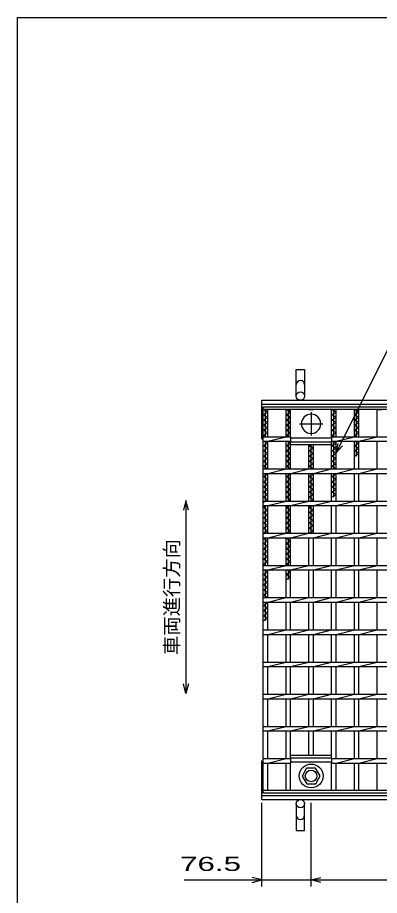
# Model space of a CAD drawing. Units: millimetres, scale not verified. Extents: x -1820 to 1731, y -1282 to 1054.
# Drawn here: x -1729 to -1168, y -310 to 1054 of the extents above; entities that cross this region are included whole.
import ezdxf
from ezdxf.enums import TextEntityAlignment as Align

# ---------------------------------------------------------------- set-up
doc = ezdxf.new("R2010")
doc.units = ezdxf.units.MM
doc.header["$LTSCALE"] = 10
doc.linetypes.add('CHAIN', pattern=[18.5, 12, -1.5, 3.5, -1.5])
for name, color, linetype, lineweight in [('0_2', 150, 'Continuous', 25), ('16', 3, 'Continuous', 25), ('19', 6, 'Continuous', 25), ('22', 4, 'Continuous', 25)]:
    doc.layers.add(name, color=color, linetype=linetype, lineweight=lineweight)
doc.styles.add('ベクトル', font='')
doc.styles.get('ベクトル').set_extended_font_data('ベクトル')

msp = doc.modelspace()

# ---------------------------------------------------------------- linework, layer by layer
at = {"layer": '0_2'}
for p, q in [((-1729, -1146.5), (-1729, 1053.5)), ((-1729, 1053.5), (1731, 1053.5))]:
    msp.add_line(p, q, dxfattribs=at)
at = {"layer": '16'}
for p, q in [((-1348, 449), (-353, 449)), ((-1348, 444.5), (-1348, 449)), ((-353, 444.5), (-1348, 444.5)), ((-1348, -146.5), (-1348, 444.5)), ((-1348, 444.5), (-1341, 444.5)), ((-1341, 440.5), (-1348, 444.5)), ((-1348, 436.5), (-1341, 440.5)), ((-1341, 432.5), (-1348, 436.5)), ((-1344.5, 402.5), (-1344.5, 444.5)), ((-1341, 402.5), (-1341, 444.5)), ((-1312.7, 402.5), (-1312.7, 444.5)), ((-1312.7, 444.5), (-1305.7, 444.5)), ((-1305.7, 440.5), (-1312.7, 444.5)), ((-1312.7, 436.5), (-1305.7, 440.5)), ((-1305.7, 432.5), (-1312.7, 436.5)), ((-1309.2, 402.5), (-1309.2, 444.5)), ((-1305.7, 402.5), (-1305.7, 444.5)), ((-1277.4, 444.5), (-1270.4, 444.5)), ((-1242.1, 402.5), (-1242.1, 444.5)), ((-1242.1, 444.5), (-1235.1, 444.5)), ((-1235.1, 440.5), (-1242.1, 444.5)), ((-1242.1, 436.5), (-1235.1, 440.5)), ((-1235.1, 432.5), (-1242.1, 436.5)), ((-1238.6, 402.5), (-1238.6, 444.5)), ((-1235.1, 402.5), (-1235.1, 444.5)), ((-1206.8, 402.5), (-1206.8, 444.5)), ((-1206.8, 444.5), (-1199.8, 444.5)), ((-1199.8, 440.5), (-1206.8, 444.5)), ((-1206.8, 436.5), (-1199.8, 440.5)), ((-1199.8, 432.5), (-1206.8, 436.5)), ((-1203.3, 402.5), (-1203.3, 444.5)), ((-1199.8, 402.5), (-1199.8, 444.5)), ((-1171.5, 402.5), (-1171.5, 444.5)), ((-1171.5, 444.5), (-1164.5, 444.5)), ((-1348, 428.5), (-1341, 432.5)), ((-1341, 424.5), (-1348, 428.5)), ((-1348, 420.5), (-1341, 424.5)), ((-1312.7, 428.5), (-1305.7, 432.5)), ((-1305.7, 424.5), (-1312.7, 428.5)), ((-1312.7, 420.5), (-1305.7, 424.5)), ((-1242.1, 428.5), (-1235.1, 432.5)), ((-1235.1, 424.5), (-1242.1, 428.5)), ((-1242.1, 420.5), (-1235.1, 424.5)), ((-1206.8, 428.5), (-1199.8, 432.5)), ((-1199.8, 424.5), (-1206.8, 428.5)), ((-1206.8, 420.5), (-1199.8, 424.5)), ((-1341, 416.5), (-1348, 420.5)), ((-1348, 412.5), (-1341, 416.5)), ((-1341, 408.5), (-1348, 412.5)), ((-1305.7, 416.5), (-1312.7, 420.5)), ((-1312.7, 412.5), (-1305.7, 416.5)), ((-1305.7, 408.5), (-1312.7, 412.5)), ((-1235.1, 416.5), (-1242.1, 420.5)), ((-1242.1, 412.5), (-1235.1, 416.5)), ((-1235.1, 408.5), (-1242.1, 412.5)), ((-1199.8, 416.5), (-1206.8, 420.5)), ((-1206.8, 412.5), (-1199.8, 416.5)), ((-1199.8, 408.5), (-1206.8, 412.5)), ((-1348, 404.5), (-1341, 408.5)), ((-1344.5, 402.5), (-1348, 404.5)), ((-1348, 402.5), (-1305.7, 402.5)), ((-1348, 395.5), (-1348, 402.5)), ((-1348, 395.5), (-1305.7, 395.5)), ((-1341, 392.5), (-1346.25, 395.5)), ((-1344.5, 352.5), (-1344.5, 395.5)), ((-1341, 395.5), (-1312.7, 402.5)), ((-1341, 352.5), (-1341, 395.5)), ((-1312.7, 404.5), (-1305.7, 408.5)), ((-1309.2, 402.5), (-1312.7, 404.5)), ((-1312.7, 352.5), (-1312.7, 395.5)), ((-1305.7, 392.5), (-1310.95, 395.5)), ((-1309.2, 352.5), (-1309.2, 395.5)), ((-1305.7, 402.5), (-1305.7, 395.5)), ((-1305.7, 400.5), (-1242.1, 400.5)), ((-1305.7, 352.5), (-1305.7, 395.5)), ((-1242.1, 404.5), (-1235.1, 408.5)), ((-1238.6, 402.5), (-1242.1, 404.5)), ((-1242.1, 402.5), (-458.5, 402.5)), ((-1242.1, 402.5), (-1242.1, 395.5)), ((-1242.1, 395.5), (-458.5, 395.5)), ((-1242.1, 352.5), (-1242.1, 395.5)), ((-1235.1, 392.5), (-1240.35, 395.5)), ((-1238.6, 352.5), (-1238.6, 395.5)), ((-1235.1, 395.5), (-1206.8, 402.5)), ((-1235.1, 352.5), (-1235.1, 395.5)), ((-1206.8, 404.5), (-1199.8, 408.5)), ((-1203.3, 402.5), (-1206.8, 404.5)), ((-1206.8, 352.5), (-1206.8, 395.5)), ((-1199.8, 392.5), (-1205.05, 395.5)), ((-1203.3, 372.5), (-1203.3, 395.5)), ((-1199.8, 395.5), (-1171.5, 402.5)), ((-1199.8, 352.5), (-1199.8, 395.5)), ((-1171.5, 352.5), (-1171.5, 395.5)), ((-1348, 388.5), (-1341, 392.5)), ((-1341, 384.5), (-1348, 388.5)), ((-1348, 380.5), (-1341, 384.5)), ((-1312.7, 388.5), (-1305.7, 392.5)), ((-1305.7, 384.5), (-1312.7, 388.5)), ((-1312.7, 380.5), (-1305.7, 384.5)), ((-1305.7, 394.5), (-1242.1, 394.5)), ((-1305.7, 390), (-1305.7, 394.5)), ((-1242.1, 390), (-1305.7, 390)), ((-1277.4, 352.5), (-1277.4, 390)), ((-1277.4, 388.5), (-1274.78, 390)), ((-1270.4, 384.5), (-1277.4, 388.5)), ((-1277.4, 380.5), (-1270.4, 384.5)), ((-1273.9, 352.5), (-1273.9, 390)), ((-1270.4, 352.5), (-1270.4, 390)), ((-1242.1, 394.5), (-1242.1, 390)), ((-1242.1, 388.5), (-1235.1, 392.5)), ((-1235.1, 384.5), (-1242.1, 388.5)), ((-1242.1, 380.5), (-1235.1, 384.5)), ((-1206.8, 388.5), (-1199.8, 392.5)), ((-1199.8, 384.5), (-1206.8, 388.5)), ((-1206.8, 380.5), (-1199.8, 384.5)), ((-1341, 376.5), (-1348, 380.5)), ((-1348, 372.5), (-1341, 376.5)), ((-1341, 368.5), (-1348, 372.5)), ((-1348, 364.5), (-1341, 368.5)), ((-1305.7, 376.5), (-1312.7, 380.5)), ((-1312.7, 372.5), (-1305.7, 376.5)), ((-1305.7, 368.5), (-1312.7, 372.5)), ((-1312.7, 364.5), (-1305.7, 368.5)), ((-1270.4, 376.5), (-1277.4, 380.5)), ((-1277.4, 372.5), (-1270.4, 376.5)), ((-1270.4, 368.5), (-1277.4, 372.5)), ((-1277.4, 364.5), (-1270.4, 368.5)), ((-1235.1, 376.5), (-1242.1, 380.5)), ((-1242.1, 372.5), (-1235.1, 376.5)), ((-1235.1, 368.5), (-1242.1, 372.5)), ((-1242.1, 364.5), (-1235.1, 368.5)), ((-1199.8, 376.5), (-1206.8, 380.5)), ((-1206.8, 372.5), (-1199.8, 376.5)), ((-1341, 360.5), (-1348, 364.5)), ((-1348, 356.5), (-1341, 360.5)), ((-1341, 352.5), (-1348, 356.5)), ((-1305.7, 360.5), (-1312.7, 364.5)), ((-1312.7, 356.5), (-1305.7, 360.5)), ((-1305.7, 352.5), (-1312.7, 356.5)), ((-1270.4, 360.5), (-1277.4, 364.5)), ((-1277.4, 356.5), (-1270.4, 360.5)), ((-1270.4, 352.5), (-1277.4, 356.5)), ((-1235.1, 360.5), (-1242.1, 364.5)), ((-1242.1, 356.5), (-1235.1, 360.5)), ((-1235.1, 352.5), (-1242.1, 356.5)), ((-1348, 352.5), (-353, 352.5)), ((-1348, 345.5), (-1348, 352.5)), ((-1348, 345.5), (-353, 345.5)), ((-1348, 340.5), (-1341, 344.5)), ((-1344.5, 302.5), (-1344.5, 345.5)), ((-1341, 344.5), (-1342.75, 345.5)), ((-1341, 345.5), (-1312.7, 352.5)), ((-1341, 302.5), (-1341, 345.5)), ((-1312.7, 302.5), (-1312.7, 345.5)), ((-1312.7, 340.5), (-1305.7, 344.5)), ((-1309.2, 302.5), (-1309.2, 345.5)), ((-1305.7, 344.5), (-1307.45, 345.5)), ((-1305.7, 345.5), (-1277.4, 352.5)), ((-1305.7, 302.5), (-1305.7, 345.5)), ((-1277.4, 302.5), (-1277.4, 345.5)), ((-1277.4, 340.5), (-1270.4, 344.5)), ((-1273.9, 302.5), (-1273.9, 345.5)), ((-1270.4, 344.5), (-1272.15, 345.5)), ((-1270.4, 345.5), (-1242.1, 352.5)), ((-1270.4, 302.5), (-1270.4, 345.5)), ((-1242.1, 302.5), (-1242.1, 345.5)), ((-1242.1, 340.5), (-1235.1, 344.5)), ((-1238.6, 308.5), (-1238.6, 345.5)), ((-1235.1, 344.5), (-1236.85, 345.5)), ((-1235.1, 345.5), (-1206.8, 352.5)), ((-1235.1, 302.5), (-1235.1, 345.5)), ((-1206.8, 302.5), (-1206.8, 345.5)), ((-1199.8, 345.5), (-1171.5, 352.5)), ((-1199.8, 302.5), (-1199.8, 345.5)), ((-1171.5, 302.5), (-1171.5, 345.5)), ((-1341, 336.5), (-1348, 340.5)), ((-1348, 332.5), (-1341, 336.5)), ((-1341, 328.5), (-1348, 332.5)), ((-1348, 324.5), (-1341, 328.5)), ((-1305.7, 336.5), (-1312.7, 340.5)), ((-1312.7, 332.5), (-1305.7, 336.5)), ((-1305.7, 328.5), (-1312.7, 332.5)), ((-1312.7, 324.5), (-1305.7, 328.5)), ((-1270.4, 336.5), (-1277.4, 340.5)), ((-1277.4, 332.5), (-1270.4, 336.5)), ((-1270.4, 328.5), (-1277.4, 332.5)), ((-1277.4, 324.5), (-1270.4, 328.5)), ((-1235.1, 336.5), (-1242.1, 340.5)), ((-1242.1, 332.5), (-1235.1, 336.5)), ((-1235.1, 328.5), (-1242.1, 332.5)), ((-1242.1, 324.5), (-1235.1, 328.5)), ((-1341, 320.5), (-1348, 324.5)), ((-1348, 316.5), (-1341, 320.5)), ((-1341, 312.5), (-1348, 316.5)), ((-1305.7, 320.5), (-1312.7, 324.5)), ((-1312.7, 316.5), (-1305.7, 320.5)), ((-1305.7, 312.5), (-1312.7, 316.5)), ((-1270.4, 320.5), (-1277.4, 324.5)), ((-1277.4, 316.5), (-1270.4, 320.5)), ((-1270.4, 312.5), (-1277.4, 316.5)), ((-1235.1, 320.5), (-1242.1, 324.5)), ((-1242.1, 316.5), (-1235.1, 320.5)), ((-1235.1, 312.5), (-1242.1, 316.5)), ((-1348, 308.5), (-1341, 312.5)), ((-1341, 304.5), (-1348, 308.5)), ((-1348, 300.5), (-1341, 304.5)), ((-1348, 302.5), (-353, 302.5)), ((-1348, 295.5), (-1348, 302.5)), ((-1341, 295.5), (-1312.7, 302.5)), ((-1312.7, 308.5), (-1305.7, 312.5)), ((-1305.7, 304.5), (-1312.7, 308.5)), ((-1309.2, 302.5), (-1305.7, 304.5)), ((-1305.7, 295.5), (-1277.4, 302.5)), ((-1277.4, 308.5), (-1270.4, 312.5)), ((-1270.4, 304.5), (-1277.4, 308.5)), ((-1273.9, 302.5), (-1270.4, 304.5)), ((-1270.4, 295.5), (-1242.1, 302.5)), ((-1242.1, 308.5), (-1235.1, 312.5)), ((-1235.1, 295.5), (-1206.8, 302.5)), ((-1199.8, 295.5), (-1171.5, 302.5)), ((-1348, 295.5), (-353, 295.5)), ((-1348, 292.5), (-1342.75, 295.5)), ((-1341, 288.5), (-1348, 292.5)), ((-1348, 284.5), (-1341, 288.5)), ((-1344.5, 252.5), (-1344.5, 295.5)), ((-1341, 252.5), (-1341, 295.5)), ((-1312.7, 252.5), (-1312.7, 295.5)), ((-1312.7, 292.5), (-1307.45, 295.5)), ((-1305.7, 288.5), (-1312.7, 292.5)), ((-1312.7, 284.5), (-1305.7, 288.5)), ((-1309.2, 252.5), (-1309.2, 295.5)), ((-1305.7, 252.5), (-1305.7, 295.5)), ((-1277.4, 252.5), (-1277.4, 295.5)), ((-1277.4, 292.5), (-1272.15, 295.5)), ((-1270.4, 288.5), (-1277.4, 292.5)), ((-1277.4, 284.5), (-1270.4, 288.5)), ((-1273.9, 252.5), (-1273.9, 295.5)), ((-1270.4, 252.5), (-1270.4, 295.5)), ((-1242.1, 252.5), (-1242.1, 295.5)), ((-1235.1, 252.5), (-1235.1, 295.5)), ((-1206.8, 252.5), (-1206.8, 295.5)), ((-1199.8, 252.5), (-1199.8, 295.5)), ((-1171.5, 252.5), (-1171.5, 295.5)), ((-1341, 280.5), (-1348, 284.5)), ((-1348, 276.5), (-1341, 280.5)), ((-1341, 272.5), (-1348, 276.5)), ((-1305.7, 280.5), (-1312.7, 284.5)), ((-1312.7, 276.5), (-1305.7, 280.5)), ((-1305.7, 272.5), (-1312.7, 276.5)), ((-1270.4, 280.5), (-1277.4, 284.5)), ((-1277.4, 276.5), (-1270.4, 280.5)), ((-1270.4, 272.5), (-1277.4, 276.5)), ((-1348, 268.5), (-1341, 272.5)), ((-1341, 264.5), (-1348, 268.5)), ((-1348, 260.5), (-1341, 264.5)), ((-1341, 256.5), (-1348, 260.5)), ((-1312.7, 268.5), (-1305.7, 272.5)), ((-1305.7, 264.5), (-1312.7, 268.5)), ((-1312.7, 260.5), (-1305.7, 264.5)), ((-1305.7, 256.5), (-1312.7, 260.5)), ((-1277.4, 268.5), (-1270.4, 272.5)), ((-1270.4, 264.5), (-1277.4, 268.5)), ((-1277.4, 260.5), (-1270.4, 264.5)), ((-1270.4, 256.5), (-1277.4, 260.5)), ((-1348, 252.5), (-1341, 256.5)), ((-1348, 252.5), (-353, 252.5)), ((-1348, 245.5), (-1348, 252.5)), ((-1348, 245.5), (-353, 245.5)), ((-1348, 244.5), (-1346.25, 245.5)), ((-1344.5, 202.5), (-1344.5, 245.5)), ((-1341, 245.5), (-1312.7, 252.5)), ((-1341, 202.5), (-1341, 245.5)), ((-1312.7, 252.5), (-1305.7, 256.5)), ((-1312.7, 202.5), (-1312.7, 245.5)), ((-1312.7, 244.5), (-1310.95, 245.5)), ((-1309.2, 202.5), (-1309.2, 245.5)), ((-1305.7, 245.5), (-1277.4, 252.5)), ((-1305.7, 202.5), (-1305.7, 245.5)), ((-1277.4, 252.5), (-1270.4, 256.5)), ((-1277.4, 202.5), (-1277.4, 245.5)), ((-1277.4, 244.5), (-1275.65, 245.5)), ((-1273.9, 244.5), (-1273.9, 245.5)), ((-1270.4, 245.5), (-1242.1, 252.5)), ((-1270.4, 202.5), (-1270.4, 245.5)), ((-1242.1, 202.5), (-1242.1, 245.5)), ((-1235.1, 245.5), (-1206.8, 252.5)), ((-1235.1, 202.5), (-1235.1, 245.5)), ((-1206.8, 202.5), (-1206.8, 245.5)), ((-1199.8, 245.5), (-1171.5, 252.5)), ((-1199.8, 202.5), (-1199.8, 245.5)), ((-1171.5, 202.5), (-1171.5, 245.5)), ((-1341, 240.5), (-1348, 244.5)), ((-1348, 236.5), (-1341, 240.5)), ((-1341, 232.5), (-1348, 236.5)), ((-1348, 228.5), (-1341, 232.5)), ((-1305.7, 240.5), (-1312.7, 244.5)), ((-1312.7, 236.5), (-1305.7, 240.5)), ((-1305.7, 232.5), (-1312.7, 236.5)), ((-1312.7, 228.5), (-1305.7, 232.5)), ((-1341, 224.5), (-1348, 228.5)), ((-1348, 220.5), (-1341, 224.5)), ((-1341, 216.5), (-1348, 220.5)), ((-1305.7, 224.5), (-1312.7, 228.5)), ((-1312.7, 220.5), (-1305.7, 224.5)), ((-1305.7, 216.5), (-1312.7, 220.5)), ((-1348, 212.5), (-1341, 216.5)), ((-1341, 208.5), (-1348, 212.5)), ((-1348, 204.5), (-1341, 208.5)), ((-1312.7, 212.5), (-1305.7, 216.5)), ((-1305.7, 208.5), (-1312.7, 212.5)), ((-1312.7, 204.5), (-1305.7, 208.5)), ((-1344.5, 202.5), (-1348, 204.5)), ((-1348, 202.5), (-353, 202.5)), ((-1348, 195.5), (-1348, 202.5)), ((-1348, 195.5), (-353, 195.5)), ((-1348, 188.5), (-1341, 192.5)), ((-1341, 192.5), (-1346.25, 195.5)), ((-1344.5, 152.5), (-1344.5, 195.5)), ((-1341, 195.5), (-1312.7, 202.5)), ((-1341, 152.5), (-1341, 195.5)), ((-1309.2, 202.5), (-1312.7, 204.5)), ((-1312.7, 152.5), (-1312.7, 195.5)), ((-1312.7, 188.5), (-1305.7, 192.5)), ((-1305.7, 192.5), (-1310.95, 195.5)), ((-1309.2, 180.5), (-1309.2, 195.5)), ((-1305.7, 195.5), (-1277.4, 202.5)), ((-1305.7, 152.5), (-1305.7, 195.5)), ((-1277.4, 152.5), (-1277.4, 195.5)), ((-1270.4, 195.5), (-1242.1, 202.5)), ((-1270.4, 152.5), (-1270.4, 195.5)), ((-1242.1, 152.5), (-1242.1, 195.5)), ((-1235.1, 195.5), (-1206.8, 202.5)), ((-1235.1, 152.5), (-1235.1, 195.5)), ((-1206.8, 152.5), (-1206.8, 195.5)), ((-1199.8, 195.5), (-1171.5, 202.5)), ((-1199.8, 152.5), (-1199.8, 195.5)), ((-1171.5, 152.5), (-1171.5, 195.5)), ((-1341, 184.5), (-1348, 188.5)), ((-1348, 180.5), (-1341, 184.5)), ((-1341, 176.5), (-1348, 180.5)), ((-1305.7, 184.5), (-1312.7, 188.5)), ((-1312.7, 180.5), (-1305.7, 184.5)), ((-1348, 172.5), (-1341, 176.5)), ((-1341, 168.5), (-1348, 172.5)), ((-1348, 164.5), (-1341, 168.5)), ((-1341, 160.5), (-1348, 164.5)), ((-1348, 156.5), (-1341, 160.5)), ((-1341, 152.5), (-1348, 156.5)), ((-1348, 152.5), (-353, 152.5)), ((-1348, 145.5), (-1348, 152.5)), ((-1341, 145.5), (-1312.7, 152.5)), ((-1305.7, 145.5), (-1277.4, 152.5)), ((-1270.4, 145.5), (-1242.1, 152.5)), ((-1235.1, 145.5), (-1206.8, 152.5)), ((-1199.8, 145.5), (-1171.5, 152.5)), ((-1348, 145.5), (-353, 145.5)), ((-1348, 140.5), (-1341, 144.5)), ((-1341, 136.5), (-1348, 140.5)), ((-1348, 132.5), (-1341, 136.5)), ((-1344.5, 116.5), (-1344.5, 145.5)), ((-1341, 144.5), (-1342.75, 145.5)), ((-1341, 102.5), (-1341, 145.5)), ((-1312.7, 102.5), (-1312.7, 145.5)), ((-1305.7, 102.5), (-1305.7, 145.5)), ((-1277.4, 102.5), (-1277.4, 145.5)), ((-1270.4, 102.5), (-1270.4, 145.5)), ((-1242.1, 102.5), (-1242.1, 145.5)), ((-1235.1, 102.5), (-1235.1, 145.5)), ((-1206.8, 102.5), (-1206.8, 145.5)), ((-1199.8, 102.5), (-1199.8, 145.5)), ((-1171.5, 102.5), (-1171.5, 145.5)), ((-1341, 128.5), (-1348, 132.5)), ((-1348, 124.5), (-1341, 128.5)), ((-1341, 120.5), (-1348, 124.5)), ((-1348, 116.5), (-1341, 120.5)), ((-1348, 102.5), (-353, 102.5)), ((-1348, 95.5), (-1348, 102.5)), ((-1348, 95.5), (-353, 95.5)), ((-1341, 95.5), (-1312.7, 102.5)), ((-1341, 52.5), (-1341, 95.5)), ((-1312.7, 52.5), (-1312.7, 95.5)), ((-1305.7, 95.5), (-1277.4, 102.5)), ((-1305.7, 52.5), (-1305.7, 95.5)), ((-1277.4, 52.5), (-1277.4, 95.5)), ((-1270.4, 95.5), (-1242.1, 102.5)), ((-1270.4, 52.5), (-1270.4, 95.5)), ((-1242.1, 52.5), (-1242.1, 95.5)), ((-1235.1, 95.5), (-1206.8, 102.5)), ((-1235.1, 52.5), (-1235.1, 95.5)), ((-1206.8, 52.5), (-1206.8, 95.5)), ((-1199.8, 95.5), (-1171.5, 102.5)), ((-1199.8, 52.5), (-1199.8, 95.5)), ((-1171.5, 52.5), (-1171.5, 95.5)), ((-1348, 52.5), (-353, 52.5)), ((-1348, 45.5), (-1348, 52.5)), ((-1348, 45.5), (-353, 45.5)), ((-1341, 45.5), (-1312.7, 52.5)), ((-1341, 2.5), (-1341, 45.5)), ((-1312.7, 2.5), (-1312.7, 45.5)), ((-1305.7, 45.5), (-1277.4, 52.5)), ((-1305.7, 2.5), (-1305.7, 45.5)), ((-1277.4, 2.5), (-1277.4, 45.5)), ((-1270.4, 45.5), (-1242.1, 52.5)), ((-1270.4, 2.5), (-1270.4, 45.5)), ((-1242.1, 2.5), (-1242.1, 45.5)), ((-1235.1, 45.5), (-1206.8, 52.5)), ((-1235.1, 2.5), (-1235.1, 45.5)), ((-1206.8, 2.5), (-1206.8, 45.5)), ((-1199.8, 45.5), (-1171.5, 52.5)), ((-1199.8, 2.5), (-1199.8, 45.5)), ((-1171.5, 2.5), (-1171.5, 45.5)), ((-1348, 2.5), (-353, 2.5)), ((-1348, -4.5), (-1348, 2.5)), ((-1341, -4.5), (-1312.7, 2.5)), ((-1305.7, -4.5), (-1277.4, 2.5)), ((-1270.4, -4.5), (-1242.1, 2.5)), ((-1235.1, -4.5), (-1206.8, 2.5)), ((-1199.8, -4.5), (-1171.5, 2.5)), ((-1348, -4.5), (-353, -4.5)), ((-1341, -47.5), (-1341, -4.5)), ((-1312.7, -47.5), (-1312.7, -4.5)), ((-1305.7, -47.5), (-1305.7, -4.5)), ((-1277.4, -47.5), (-1277.4, -4.5)), ((-1270.4, -47.5), (-1270.4, -4.5)), ((-1242.1, -47.5), (-1242.1, -4.5)), ((-1235.1, -47.5), (-1235.1, -4.5)), ((-1206.8, -47.5), (-1206.8, -4.5)), ((-1199.8, -47.5), (-1199.8, -4.5)), ((-1171.5, -47.5), (-1171.5, -4.5)), ((-1348, -47.5), (-353, -47.5)), ((-1348, -54.5), (-1348, -47.5)), ((-1348, -54.5), (-353, -54.5)), ((-1341, -54.5), (-1312.7, -47.5)), ((-1341, -97.5), (-1341, -54.5)), ((-1312.7, -97.5), (-1312.7, -54.5)), ((-1305.7, -54.5), (-1277.4, -47.5)), ((-1305.7, -97.5), (-1305.7, -54.5)), ((-1277.4, -92), (-1277.4, -54.5)), ((-1270.4, -54.5), (-1242.1, -47.5)), ((-1270.4, -92), (-1270.4, -54.5)), ((-1242.1, -97.5), (-1242.1, -54.5)), ((-1235.1, -54.5), (-1206.8, -47.5)), ((-1235.1, -97.5), (-1235.1, -54.5)), ((-1206.8, -97.5), (-1206.8, -54.5)), ((-1199.8, -54.5), (-1171.5, -47.5)), ((-1199.8, -97.5), (-1199.8, -54.5)), ((-1171.5, -97.5), (-1171.5, -54.5)), ((-1305.7, -92), (-1242.1, -92)), ((-1305.7, -96.5), (-1305.7, -92)), ((-1242.1, -96.5), (-1242.1, -92)), ((-1348, -97.5), (-1305.7, -97.5)), ((-1348, -104.5), (-1348, -97.5)), ((-1348, -104.5), (-1305.7, -104.5)), ((-1341, -104.5), (-1312.7, -97.5)), ((-1341, -146.5), (-1341, -104.5)), ((-1312.7, -146.5), (-1312.7, -104.5)), ((-1305.7, -96.5), (-1242.1, -96.5)), ((-1305.7, -97.5), (-1305.7, -104.5)), ((-1305.7, -102.5), (-1242.1, -102.5)), ((-1305.7, -146.5), (-1305.7, -104.5)), ((-1242.1, -97.5), (-458.5, -97.5)), ((-1242.1, -97.5), (-1242.1, -104.5)), ((-1242.1, -104.5), (-458.5, -104.5)), ((-1242.1, -146.5), (-1242.1, -104.5)), ((-1235.1, -104.5), (-1206.8, -97.5)), ((-1235.1, -146.5), (-1235.1, -104.5)), ((-1206.8, -146.5), (-1206.8, -104.5)), ((-1199.8, -104.5), (-1171.5, -97.5)), ((-1199.8, -146.5), (-1199.8, -104.5)), ((-1171.5, -146.5), (-1171.5, -104.5)), ((-1281.19, -112.55), (-1287.9, -124.84)), ((-1267.2, -112.21), (-1281.19, -112.55)), ((-1259.9, -124.5), (-1267.2, -112.21)), ((-1287.9, -124.84), (-1280.6, -136.79)), ((-1266.61, -136.45), (-1259.9, -124.16)), ((-1348, -146.5), (-353, -146.5)), ((-1348, -151), (-1348, -146.5)), ((-1348, -146.5), (-1341, -146.5)), ((-1312.7, -146.5), (-1305.7, -146.5)), ((-1280.6, -136.79), (-1266.61, -136.45)), ((-1277.4, -146.5), (-1270.4, -146.5)), ((-1242.1, -146.5), (-1235.1, -146.5)), ((-1206.8, -146.5), (-1199.8, -146.5)), ((-1171.5, -146.5), (-1164.5, -146.5)), ((-353, -151), (-1348, -151))]:
    msp.add_line(p, q, dxfattribs=at)
at = {"layer": '16', "linetype": 'CHAIN'}
for p, q in [((-1273.9, 440.5), (-1273.9, 404.5)), ((-1291.9, 422.5), (-1255.9, 422.5))]:
    msp.add_line(p, q, dxfattribs=at)
at = {"layer": '16'}
for radius in [18.5, 9]:
    msp.add_circle((-1273.9, -124.5), radius, dxfattribs=at)
for start, end in [(90, 270), (270, 90)]:
    msp.add_arc((-1273.9, 422.5), 15, start, end, dxfattribs=at)
at = {"layer": '19'}
for p, q in [((-1297, 465.5), (-1297, 507.12)), ((-1297, 507.12), (-1284, 507.12)), ((-1284, 507.12), (-1284, 465.5)), ((-1350.5, 459), (-350.5, 459)), ((-1350.5, 399), (-1350.5, 459)), ((-1350.5, 453), (-350.5, 453)), ((-1350.5, 399), (-1348, 399)), ((-1350.5, -161), (-1350.5, -101)), ((-1350.5, -101), (-1348, -101)), ((-1350.5, -155), (-350.5, -155)), ((-1350.5, -161), (-350.5, -161)), ((-1297, -167.5), (-1297, -209.12)), ((-1284, -209.12), (-1284, -167.5)), ((-1297, -209.12), (-1284, -209.12))]:
    msp.add_line(p, q, dxfattribs=at)
for centre in [(-1290.5, 465.5), (-1290.5, -167.5)]:
    msp.add_circle(centre, 6.5, dxfattribs=at)
for centre, start, end in [((-1290.5, 483.34), 0, 180), ((-1290.5, -185.34), 180, 0)]:
    msp.add_arc(centre, 6.5, start, end, dxfattribs=at)
at = {"layer": '22'}
for p, q in [((-1235.1, 377.5), (-1053.35, 741)), ((-1235.1, 377.5), (-1232.1, 392.1)), ((-1235.1, 377.5), (-1225.1, 388.5)), ((-1468, 303.5), (-1472, 288.5)), ((-1464, 288.5), (-1468, 303.5)), ((-1468, 303.5), (-1468, 3.5)), ((-1468, 3.5), (-1472, 18.5)), ((-1464, 18.5), (-1468, 3.5)), ((-1350.5, -296), (-1350.5, -166)), ((-1273.9, -296), (-1273.9, -166)), ((-1470.5, -286), (-1350.5, -286)), ((-1350.5, -286), (-1365.5, -282)), ((-1365.5, -290), (-1350.5, -286)), ((-1350.5, -286), (-1273.9, -286)), ((-1273.9, -286), (-1258.9, -282)), ((-1258.9, -290), (-1273.9, -286)), ((-1273.9, -286), (-426.7, -286))]:
    msp.add_line(p, q, dxfattribs=at)

# ---------------------------------------------------------------- texts
at = {"layer": '22', "color": 2, "style": 'ベクトル'}
msp.add_text('車両進行方向', height=21.99, rotation=90, dxfattribs=at).set_placement((-1490, 63.5), align=Align.MIDDLE_LEFT)
at = {"layer": '22', "color": 2, "style": 'ベクトル', "width": 1.65}
msp.add_text(' 76.5 ', height=21.99, dxfattribs=at).set_placement((-1490.5, -261), align=Align.MIDDLE_LEFT)

doc.saveas('drawing.dxf')
